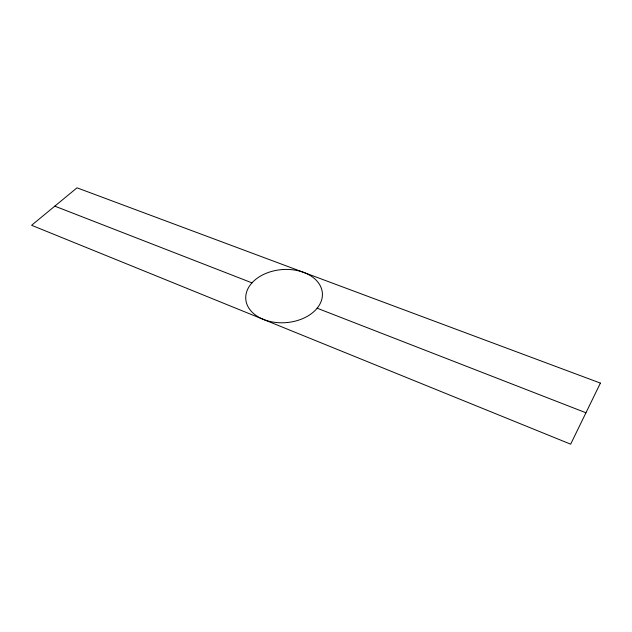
<?xml version="1.0" encoding="UTF-8"?>
<svg xmlns="http://www.w3.org/2000/svg" width="632" height="632" viewBox="0 0 632 632"><rect width="100%" height="100%" fill="white"/><g stroke="black" fill="none" stroke-linecap="round" stroke-linejoin="round"><path stroke-width="0.95" d="M54.802 206.15L251.986 282.86M317.153 308.211L585.951 412.775M600.4 383.103L570.657 444.178L31.6 225.284L77.025 187.823L600.4 383.103M266.443 320.503A38.418 26.599 -4.6 0 0 322.383 293.288A38.418 26.599 -4.6 0 0 263.394 274.533A38.418 26.599 -4.6 0 0 266.443 320.503"/></g></svg>
